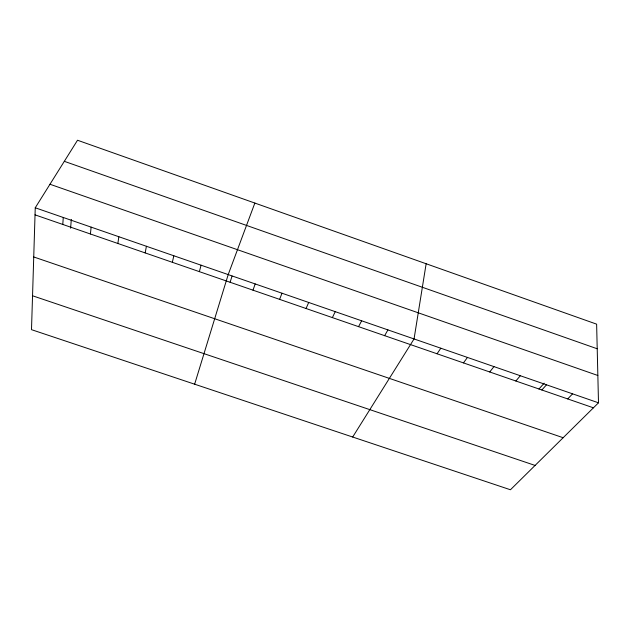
<?xml version="1.0" encoding="UTF-8"?>
<svg xmlns="http://www.w3.org/2000/svg" width="630" height="630" viewBox="0 0 630 630"><rect width="100%" height="100%" fill="white"/><g stroke="black" fill="none" stroke-linecap="round" stroke-linejoin="round"><path stroke-width="0.94" d="M35.248 207.782L31.5 329.663L510.442 489.762L598.5 402.806L596.626 324.151L77.521 140.238L35.248 207.782L598.5 402.806M62.787 224.445L63.26 217.484M70.615 228.202L71.308 219.413M90.405 233.99L91.129 227.131M117.865 243.479L118.842 236.723M426.14 263.75L414.052 338.94L352.682 437.023M145.184 252.913L146.404 246.267M172.352 262.308L173.817 255.756M199.379 271.648L201.08 265.198M194.638 384.198L228.202 274.593L254.851 203.065M230.1 282.311L232.045 276.074M253 290.178L255.181 283.933M279.594 299.368L282.012 293.226M306.054 308.511L308.7 302.463M332.372 317.607L335.247 311.653M358.557 326.647L361.651 320.796M384.623 335.703L387.923 329.892M437.062 353.776L440.827 348.217M463.467 362.904L467.46 357.438M489.738 371.983L493.952 366.605M515.868 381.008L520.301 375.732M538.949 389.033L544.155 383.182M541.863 389.994L546.501 384.804M567.717 398.924L572.576 393.829M32.539 295.769L535.083 465.428M33.736 256.961L563.149 437.716M35.028 214.854L593.428 407.815M49.975 184.251L597.846 375.488M64.323 161.327L597.216 348.776"/></g></svg>
